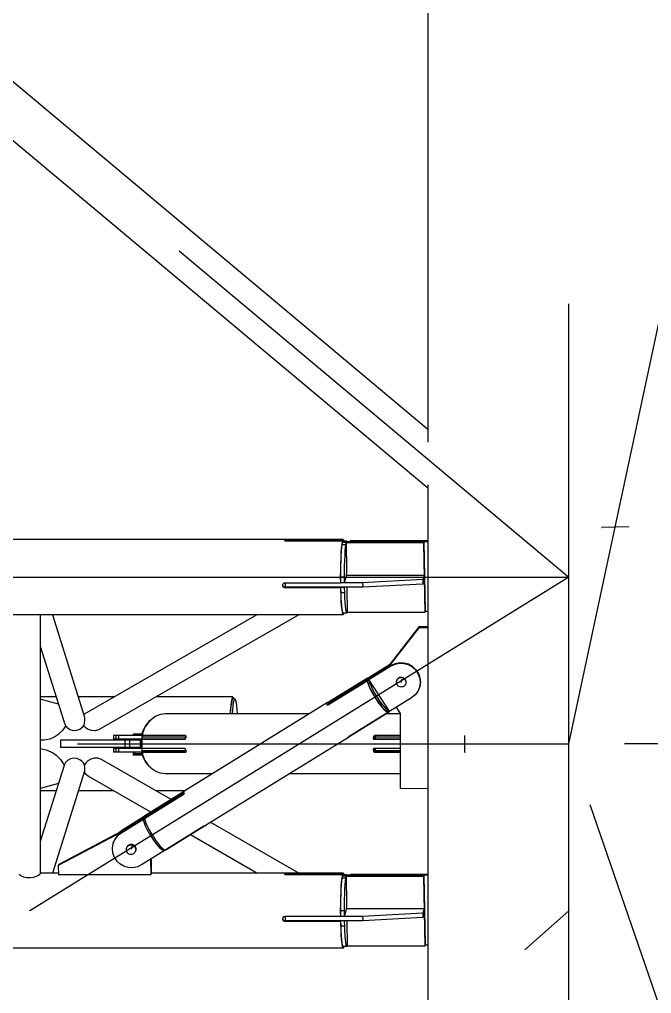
# Model space of a CAD drawing. Header units: millimetres. Extents: x 150209.93 to 150215.05, y 136675.65 to 136679.93.
# Drawn here: x 150211.237 to 150211.3052, y 136676.1277 to 136676.2329 of the extents above; entities that cross this region are included whole.
import ezdxf

# ---------------------------------------------------------------- set-up
doc = ezdxf.new("R2010")
doc.units = ezdxf.units.MM
doc.header["$LTSCALE"] = 0.25
doc.linetypes.add('CENTER', pattern=[50.8, 31.75, -6.35, 6.35, -6.35])
doc.linetypes.add('XKITLINE00', pattern=[0])

# ---------------------------------------------------------------- blocks, each defined once
blk = doc.blocks.new('çatıı')
at = {"color": 8, "linetype": 'CENTER'}
for p, q in [((10096.38, 4170.27), (11840, 2710.27)), ((11840, 2357.78), (11840, 3985.69)), ((11840, 2620.27), (12015, 3440.27)), ((11872.2, 2737.32), (11857.68, 2737.04)), ((10454.1, 2710.27), (11840, 2710.27)), ((11840, 2710.27), (11549.01, 2530.27)), ((11749.47, 2653.65), (11749.98, 2655.21)), ((11609.44, 2624.77), (11609.44, 2615.77)), ((11783.84, 2615.77), (11783.84, 2624.77)), ((11574.81, 2620.27), (11840, 2620.27)), ((12015, 2114.92), (11840, 2620.27)), ((12370, 2620.27), (11840, 2620.27)), ((11604.22, 2565.05), (11603.71, 2563.49)), ((11068.22, 1845.44), (11840, 2530.27))]:
    blk.add_line(p, q, dxfattribs=at)
at = {"color": 8, "linetype": 'XKITLINE00'}
for p, q in [((11763.8, 3985.69), (11763.8, 2783.12)), ((11763.8, 2789.97), (10987.16, 3440.27)), ((11763.8, 2758.19), (10968.19, 3424.39)), ((11763.8, 2759.99), (11763.8, 2473.95)), ((11718.12, 2730.57), (10454.1, 2730.57)), ((11686.6, 2730.09), (11686.53, 2730)), ((11686.53, 2730), (11686.55, 2729.91)), ((11686.66, 2729.83), (11686.55, 2729.91)), ((11686.76, 2730.18), (11686.6, 2730.09)), ((11686.85, 2729.76), (11686.66, 2729.83)), ((11686.99, 2730.25), (11686.76, 2730.18)), ((11687.12, 2729.7), (11686.85, 2729.76)), ((11687.28, 2730.28), (11687.07, 2730.27)), ((11687.43, 2729.67), (11687.12, 2729.7)), ((11687.62, 2730.29), (11687.28, 2730.28)), ((11687.78, 2729.65), (11687.43, 2729.67)), ((11687.97, 2730.3), (11687.62, 2730.29)), ((11687.62, 2730.29), (11687.63, 2729.66)), ((11717.7, 2729.65), (11687.78, 2729.65)), ((11717.89, 2730.3), (11687.97, 2730.3)), ((11687.97, 2730.3), (11687.98, 2729.65)), ((11717.38, 2727.86), (11717.17, 2725.83)), ((11717.51, 2727.75), (11717.31, 2726.18)), ((11717.61, 2729.35), (11717.38, 2727.86)), ((11717.72, 2728.87), (11717.51, 2727.75)), ((11719.5, 2727.75), (11717.51, 2727.75)), ((11717.7, 2729.65), (11717.61, 2729.35)), ((11717.7, 2729.65), (11717.71, 2728.83)), ((11761.78, 2729.37), (11717.7, 2729.37)), ((11719.71, 2728.87), (11717.72, 2728.87)), ((11718.12, 2730.57), (11717.89, 2730.3)), ((11717.89, 2730.3), (11717.9, 2729.43)), ((11718.13, 2729.67), (11717.9, 2729.43)), ((11717.9, 2729.43), (11717.9, 2729.37)), ((11719.89, 2729.43), (11717.9, 2729.43)), ((11718.12, 2730.57), (11718.38, 2730.27)), ((11720.13, 2729.67), (11718.13, 2729.67)), ((11718.38, 2730.27), (11718.55, 2729.67)), ((11719.5, 2727.75), (11719.3, 2726.18)), ((11719.71, 2728.87), (11719.5, 2727.75)), ((11719.71, 2728.87), (11719.97, 2713.65)), ((11761.6, 2728.81), (11719.71, 2728.81)), ((11720.13, 2729.67), (11719.89, 2729.43)), ((11719.89, 2729.43), (11719.89, 2729.37)), ((11720.13, 2729.67), (11720.37, 2729.38)), ((11722.03, 2729.81), (11721.89, 2729.37)), ((11763.8, 2729.37), (11721.89, 2729.37)), ((11763.8, 2729.81), (11722.03, 2729.81)), ((11761.78, 2729.37), (11761.6, 2728.81)), ((11761.6, 2728.81), (11762.23, 2691.18)), ((11761.78, 2729.37), (11762.41, 2691.74)), ((11716.98, 2723.32), (11716.83, 2720.42)), ((11717.17, 2725.83), (11716.98, 2723.32)), ((11717.13, 2724.21), (11716.98, 2721.88)), ((11717.31, 2726.18), (11717.13, 2724.21)), ((11719.13, 2724.21), (11718.98, 2721.88)), ((11719.3, 2726.18), (11719.13, 2724.21)), ((11716.72, 2717.22), (11716.66, 2713.8)), ((11716.83, 2720.42), (11716.72, 2717.22)), ((11716.86, 2719.25), (11716.77, 2716.39)), ((11716.98, 2721.88), (11716.86, 2719.25)), ((11718.86, 2719.25), (11718.77, 2716.39)), ((11718.98, 2721.88), (11718.86, 2719.25)), ((11716.66, 2713.8), (11716.63, 2710.27)), ((11716.72, 2713.37), (11716.7, 2710.28)), ((11716.77, 2716.39), (11716.72, 2713.37)), ((11718.71, 2713.37), (11718.7, 2710.28)), ((11718.77, 2716.39), (11718.71, 2713.37)), ((11719.97, 2713.65), (11719.83, 2710.66)), ((11685.79, 2706.69), (11685.58, 2706.42)), ((11685.86, 2706.75), (11685.79, 2706.69)), ((11686.06, 2706.91), (11685.86, 2706.75)), ((11686.39, 2707.04), (11686.06, 2706.91)), ((11686.74, 2707.09), (11686.39, 2707.04)), ((11716.66, 2707.09), (11686.74, 2707.09)), ((11686.81, 2707.09), (11686.84, 2704.76)), ((11716.63, 2710.27), (11716.66, 2707.09)), ((11716.72, 2707.29), (11716.66, 2707.09)), ((11716.72, 2707.2), (11716.69, 2707.2)), ((11716.7, 2710.28), (11716.72, 2707.19)), ((11718.7, 2710.28), (11716.7, 2710.28)), ((11718.71, 2707.19), (11716.72, 2707.19)), ((11718.7, 2710.28), (11718.71, 2707.19)), ((11719.83, 2710.66), (11718.71, 2707.19)), ((11728.69, 2707.2), (11718.72, 2707.2)), ((11761.9, 2711.22), (11719.86, 2711.22)), ((11761.18, 2708.99), (11728.69, 2707.2)), ((11728.69, 2707.2), (11728.73, 2704.76)), ((11761.9, 2711.22), (11761.18, 2708.99)), ((11761.18, 2708.99), (11761.22, 2706.55)), ((11761.94, 2708.78), (11761.22, 2706.55)), ((11761.9, 2711.22), (11761.94, 2708.78)), ((11685.45, 2706.11), (11685.41, 2705.77)), ((11685.41, 2705.77), (11685.46, 2705.43)), ((11685.58, 2706.42), (11685.45, 2706.11)), ((11685.46, 2705.43), (11685.6, 2705.12)), ((11685.53, 2706.29), (11685.5, 2706.03)), ((11685.5, 2706.03), (11685.55, 2705.7)), ((11685.55, 2705.7), (11685.69, 2705.38)), ((11685.6, 2705.12), (11685.82, 2704.85)), ((11685.69, 2705.38), (11685.91, 2705.11)), ((11686.11, 2704.64), (11685.82, 2704.85)), ((11686.19, 2704.9), (11685.91, 2705.11)), ((11686.43, 2704.51), (11686.11, 2704.64)), ((11686.52, 2704.77), (11686.19, 2704.9)), ((11686.52, 2704.77), (11686.43, 2704.51)), ((11686.78, 2704.47), (11686.43, 2704.51)), ((11686.87, 2704.73), (11686.52, 2704.77)), ((11686.87, 2704.73), (11686.78, 2704.47)), ((11716.7, 2704.47), (11686.78, 2704.47)), ((11718.75, 2704.76), (11686.84, 2704.76)), ((11716.76, 2704.73), (11686.87, 2704.73)), ((11688.2, 2704.76), (11688.2, 2704.73)), ((11716.76, 2704.65), (11716.7, 2704.47)), ((11716.7, 2704.47), (11716.72, 2703.33)), ((11716.72, 2703.33), (11716.83, 2700.12)), ((11716.76, 2704.76), (11716.76, 2704.75)), ((11718.75, 2704.75), (11716.76, 2704.75)), ((11716.76, 2704.75), (11716.84, 2701.85)), ((11718.84, 2701.85), (11716.84, 2701.85)), ((11716.84, 2701.85), (11716.96, 2699.17)), ((11718.76, 2704.76), (11718.75, 2704.75)), ((11718.75, 2704.75), (11718.84, 2701.85)), ((11728.73, 2704.76), (11718.76, 2704.76)), ((11718.84, 2701.85), (11718.95, 2699.17)), ((11720.12, 2704.76), (11720.35, 2691.12)), ((11761.22, 2706.55), (11728.73, 2704.76)), ((11716.83, 2700.12), (11716.98, 2697.23)), ((11716.96, 2699.17), (11717.1, 2696.78)), ((11716.98, 2697.23), (11717.17, 2694.72)), ((11717.1, 2696.78), (11717.27, 2694.73)), ((11718.95, 2699.17), (11719.1, 2696.78)), ((11719.1, 2696.78), (11719.27, 2694.73)), ((11717.17, 2694.72), (11717.38, 2692.69)), ((11717.27, 2694.73), (11717.47, 2693.07)), ((11717.38, 2692.69), (11717.61, 2691.2)), ((11717.47, 2693.07), (11717.68, 2691.86)), ((11717.61, 2691.2), (11717.87, 2690.28)), ((11717.68, 2691.86), (11717.9, 2691.12)), ((11717.9, 2691.12), (11718.12, 2690.88)), ((11719.27, 2694.73), (11719.46, 2693.07)), ((11719.46, 2693.07), (11719.67, 2691.86)), ((11719.67, 2691.86), (11719.89, 2691.12)), ((11719.89, 2691.12), (11720.12, 2690.88)), ((11720.35, 2691.12), (11720.12, 2690.88)), ((11762.23, 2691.18), (11720.34, 2691.18)), ((11762.41, 2691.74), (11762.23, 2691.18)), ((11763.8, 2691.74), (11762.41, 2691.74)), ((11547.38, 2689.97), (11305.98, 2689.97)), ((11544.35, 2689.9), (11544.05, 2689.97)), ((11544.48, 2689.91), (11544.35, 2689.9)), ((11545.77, 2689.95), (11544.48, 2689.91)), ((11544.75, 2689.92), (11544.52, 2689.97)), ((11547.38, 2689.98), (11545.77, 2689.95)), ((11549.15, 2689.98), (11547.38, 2689.98)), ((11550.91, 2689.96), (11549.15, 2689.98)), ((11718.12, 2689.97), (11549.15, 2689.97)), ((11552.47, 2689.93), (11550.91, 2689.96)), ((11553.12, 2689.9), (11552.47, 2689.93)), ((11553.07, 2689.97), (11552.71, 2689.92)), ((11553.58, 2689.97), (11553.12, 2689.9)), ((11554.71, 2689.97), (11554.71, 2550.23)), ((11561.3, 2689.97), (11578.6, 2634.65)), ((11671.56, 2689.97), (11578.71, 2636.52)), ((11694.16, 2689.97), (11587.8, 2628.74)), ((11717.87, 2690.28), (11718.12, 2689.97)), ((11720.12, 2690.88), (11718.12, 2690.88)), ((11718.36, 2690.25), (11718.12, 2689.97)), ((11718.35, 2690.88), (11718.36, 2690.25)), ((11759.15, 2683.57), (11741.78, 2661.14)), ((11758.93, 2682.9), (11742.35, 2661.49)), ((11759.15, 2683.57), (11758.93, 2682.9)), ((11763.8, 2682.82), (11758.93, 2682.9)), ((11763.8, 2683.49), (11759.15, 2683.57)), ((11554.71, 2673.06), (11567.53, 2632.06)), ((11743.98, 2662.5), (11710.27, 2641.65)), ((11743.87, 2662.16), (11731.07, 2654.25)), ((11743.23, 2663.01), (11731.58, 2655.81)), ((11742.83, 2662.5), (11732.29, 2655.98)), ((11746.09, 2663.19), (11743.87, 2662.16)), ((11743.98, 2662.5), (11743.87, 2662.16)), ((11746.2, 2663.53), (11743.98, 2662.5)), ((11748.51, 2663.67), (11746.09, 2663.19)), ((11746.2, 2663.53), (11746.09, 2663.19)), ((11748.62, 2664), (11746.2, 2663.53)), ((11750.99, 2663.56), (11748.51, 2663.67)), ((11751.1, 2663.89), (11748.62, 2664)), ((11753.38, 2662.87), (11750.99, 2663.56)), ((11753.49, 2663.21), (11751.1, 2663.89)), ((11755.54, 2661.65), (11753.38, 2662.87)), ((11755.65, 2661.99), (11753.49, 2663.21)), ((11757.34, 2659.97), (11755.54, 2661.65)), ((11757.45, 2660.3), (11755.65, 2661.99)), ((11757.34, 2659.97), (11758.69, 2657.92)), ((11757.45, 2660.3), (11758.8, 2658.25)), ((11730.95, 2654.97), (11710.04, 2642.03)), ((11731.08, 2654.2), (11710.17, 2641.27)), ((11731.12, 2654.41), (11710.21, 2641.47)), ((11731.23, 2655.81), (11710.32, 2642.88)), ((11730.98, 2655.56), (11730.95, 2654.97)), ((11730.95, 2654.97), (11731.2, 2654.59)), ((11731.23, 2655.81), (11730.98, 2655.56)), ((11731.12, 2654.41), (11731.07, 2654.25)), ((11731.07, 2654.25), (11731.29, 2653.92)), ((11731.08, 2654.2), (11731.22, 2653.61)), ((11731.08, 2654.2), (11731.27, 2653.91)), ((11731.98, 2655.5), (11731.15, 2654.99)), ((11731.19, 2655.23), (11731.15, 2654.99)), ((11731.98, 2655.19), (11731.15, 2654.67)), ((11731.15, 2654.99), (11731.15, 2654.67)), ((11731.15, 2654.67), (11731.2, 2654.59)), ((11731.29, 2655.41), (11731.19, 2655.23)), ((11731.23, 2655.81), (11731.42, 2655.51)), ((11732.11, 2654.43), (11731.27, 2653.91)), ((11732.12, 2655.93), (11731.29, 2655.41)), ((11731.42, 2655.51), (11731.29, 2655.41)), ((11731.58, 2655.78), (11731.34, 2655.64)), ((11731.53, 2655.65), (11731.39, 2655.56)), ((11732.26, 2656.03), (11731.42, 2655.51)), ((11731.58, 2655.81), (11731.53, 2655.65)), ((11732.03, 2655.75), (11731.98, 2655.5)), ((11731.98, 2655.5), (11731.98, 2655.19)), ((11731.98, 2655.19), (11732.03, 2655.11)), ((11732.12, 2655.93), (11732.03, 2655.75)), ((11732.11, 2654.43), (11742.88, 2638.04)), ((11732.11, 2654.43), (11732.52, 2653.1)), ((11732.26, 2656.03), (11732.12, 2655.93)), ((11732.26, 2656.03), (11732.63, 2655.48)), ((11747.02, 2654.51), (11746.87, 2654.04)), ((11747.27, 2654.95), (11747.02, 2654.51)), ((11747.08, 2654.69), (11747.02, 2654.51)), ((11747.33, 2655.12), (11747.08, 2654.69)), ((11747.6, 2655.32), (11747.27, 2654.95)), ((11747.66, 2655.5), (11747.33, 2655.12)), ((11747.99, 2655.62), (11747.6, 2655.32)), ((11748.05, 2655.8), (11747.66, 2655.5)), ((11748.45, 2655.85), (11747.99, 2655.62)), ((11748.05, 2655.8), (11747.99, 2655.62)), ((11748.5, 2656.02), (11748.05, 2655.8)), ((11748.93, 2655.98), (11748.45, 2655.85)), ((11748.99, 2656.15), (11748.5, 2656.02)), ((11749.44, 2656.01), (11748.93, 2655.98)), ((11749.5, 2656.19), (11748.99, 2656.15)), ((11749.95, 2655.95), (11749.44, 2656.01)), ((11750, 2656.12), (11749.5, 2656.19)), ((11750.43, 2655.79), (11749.95, 2655.95)), ((11750.49, 2655.97), (11750, 2656.12)), ((11750.88, 2655.54), (11750.43, 2655.79)), ((11750.93, 2655.72), (11750.49, 2655.97)), ((11751.26, 2655.21), (11750.88, 2655.54)), ((11751.32, 2655.39), (11750.93, 2655.72)), ((11751.26, 2655.21), (11751.58, 2654.82)), ((11751.32, 2655.39), (11751.64, 2655)), ((11751.64, 2655), (11751.58, 2654.82)), ((11751.58, 2654.82), (11751.82, 2654.38)), ((11751.64, 2655), (11751.87, 2654.55)), ((11751.82, 2654.38), (11751.96, 2653.9)), ((11751.87, 2654.55), (11752.01, 2654.07)), ((11758.69, 2657.92), (11759.5, 2655.62)), ((11758.8, 2658.25), (11759.61, 2655.95)), ((11759.5, 2655.62), (11759.73, 2653.2)), ((11759.61, 2655.95), (11759.84, 2653.54)), ((11731.22, 2653.61), (11731.77, 2652.07)), ((11731.27, 2653.91), (11731.68, 2652.59)), ((11732.52, 2653.1), (11731.68, 2652.59)), ((11731.68, 2652.59), (11732.35, 2650.96)), ((11731.77, 2652.07), (11732.59, 2650.25)), ((11732.35, 2650.96), (11733.25, 2649.12)), ((11732.52, 2653.1), (11733.19, 2651.48)), ((11732.59, 2650.25), (11733.62, 2648.25)), ((11733.19, 2651.48), (11734.08, 2649.64)), ((11733.25, 2649.12), (11734.32, 2647.15)), ((11734.08, 2649.64), (11735.16, 2647.67)), ((11746.87, 2654.04), (11746.81, 2653.55)), ((11746.81, 2653.55), (11746.86, 2653.05)), ((11746.86, 2653.05), (11747, 2652.58)), ((11747, 2652.58), (11747.23, 2652.13)), ((11747.23, 2652.13), (11747.55, 2651.74)), ((11747.94, 2651.41), (11747.55, 2651.74)), ((11748.38, 2651.16), (11747.94, 2651.41)), ((11748.87, 2651.01), (11748.38, 2651.16)), ((11749.37, 2650.94), (11748.87, 2651.01)), ((11749.88, 2650.98), (11749.37, 2650.94)), ((11750.37, 2651.11), (11749.88, 2650.98)), ((11750.82, 2651.33), (11750.37, 2651.11)), ((11751.22, 2651.63), (11750.82, 2651.33)), ((11751.54, 2652.01), (11751.22, 2651.63)), ((11751.79, 2652.44), (11751.54, 2652.01)), ((11751.94, 2652.91), (11751.79, 2652.44)), ((11752, 2653.4), (11751.94, 2652.91)), ((11751.96, 2653.9), (11752, 2653.4)), ((11752.06, 2653.58), (11752, 2653.09)), ((11752.01, 2654.07), (11752.06, 2653.58)), ((11759.37, 2650.82), (11758.42, 2648.59)), ((11759.73, 2653.2), (11759.37, 2650.82)), ((11759.48, 2651.15), (11759.37, 2650.82)), ((11759.84, 2653.54), (11759.48, 2651.15)), ((11563.27, 2645.67), (11554.71, 2645.67)), ((11564.49, 2641.78), (11554.71, 2644.33)), ((11594.6, 2645.67), (11575.16, 2645.67)), ((11658.58, 2645.67), (11617.17, 2645.67)), ((11658, 2644.43), (11657.73, 2642.91)), ((11658.08, 2643.69), (11657.84, 2642.47)), ((11658.29, 2645.36), (11658, 2644.43)), ((11658.33, 2644.43), (11658.08, 2643.69)), ((11658.58, 2645.67), (11658.29, 2645.36)), ((11658.58, 2644.67), (11658.33, 2644.43)), ((11658.58, 2645.67), (11658.88, 2645.36)), ((11659.58, 2644.67), (11658.58, 2644.67)), ((11659.07, 2643.69), (11658.83, 2642.47)), ((11658.88, 2645.36), (11659.09, 2644.67)), ((11659.32, 2644.43), (11659.07, 2643.69)), ((11659.58, 2644.67), (11659.32, 2644.43)), ((11659.84, 2644.43), (11659.58, 2644.67)), ((11659.84, 2644.43), (11660.09, 2643.69)), ((11660.09, 2643.69), (11660.33, 2642.47)), ((11733.62, 2648.25), (11734.82, 2646.15)), ((11734.32, 2647.15), (11735.52, 2645.15)), ((11734.82, 2646.15), (11736.13, 2644.08)), ((11735.16, 2647.67), (11736.36, 2645.67)), ((11735.52, 2645.15), (11736.79, 2643.22)), ((11736.13, 2644.08), (11737.47, 2642.13)), ((11736.36, 2645.67), (11737.63, 2643.73)), ((11737.63, 2643.73), (11738.91, 2641.96)), ((11755.06, 2645.14), (11742.26, 2637.23)), ((11756.96, 2646.66), (11755.06, 2645.14)), ((11758.42, 2648.59), (11756.96, 2646.66)), ((11709.74, 2642.54), (11632.7, 2594.89)), ((11657.4, 2638.71), (11657.24, 2636.42)), ((11657.48, 2640.82), (11657.26, 2638.24)), ((11657.61, 2640.8), (11657.4, 2638.71)), ((11657.73, 2642.91), (11657.48, 2640.82)), ((11657.84, 2642.47), (11657.61, 2640.8)), ((11658.4, 2638.71), (11658.23, 2636.42)), ((11658.61, 2640.8), (11658.4, 2638.71)), ((11658.83, 2642.47), (11658.61, 2640.8)), ((11660.33, 2642.47), (11660.55, 2640.8)), ((11660.55, 2640.8), (11660.76, 2638.71)), ((11660.76, 2638.71), (11660.93, 2636.42)), ((11709.37, 2641.42), (11709.36, 2641.26)), ((11709.36, 2641.26), (11709.43, 2641.15)), ((11709.38, 2641.46), (11709.37, 2641.42)), ((11709.46, 2641.56), (11709.38, 2641.46)), ((11709.56, 2641.09), (11709.43, 2641.15)), ((11709.62, 2641.72), (11709.46, 2641.56)), ((11709.74, 2641.09), (11709.56, 2641.09)), ((11709.82, 2641.88), (11709.62, 2641.72)), ((11709.74, 2641.15), (11709.7, 2641.11)), ((11709.79, 2642.57), (11709.74, 2642.54)), ((11709.9, 2641.31), (11709.74, 2641.15)), ((11709.95, 2641.15), (11709.74, 2641.09)), ((11709.92, 2642.64), (11709.79, 2642.57)), ((11710.04, 2642.03), (11709.82, 2641.88)), ((11709.82, 2641.88), (11710.09, 2641.47)), ((11710.09, 2641.47), (11709.9, 2641.31)), ((11710.11, 2642.75), (11709.92, 2642.64)), ((11710.17, 2641.27), (11709.95, 2641.15)), ((11710.04, 2642.03), (11710.29, 2641.66)), ((11710.25, 2641.57), (11710.09, 2641.47)), ((11710.32, 2642.88), (11710.11, 2642.75)), ((11710.27, 2641.65), (11710.21, 2641.47)), ((11710.21, 2641.47), (11710.27, 2641.32)), ((11736.79, 2643.22), (11738.07, 2641.45)), ((11737.47, 2642.13), (11738.79, 2640.4)), ((11738.07, 2641.45), (11739.29, 2639.92)), ((11738.79, 2640.4), (11740.01, 2638.97)), ((11738.91, 2641.96), (11740.13, 2640.44)), ((11739.29, 2639.92), (11740.4, 2638.73)), ((11741.08, 2637.92), (11740.01, 2638.97)), ((11740.13, 2640.44), (11741.23, 2639.24)), ((11741.33, 2637.91), (11740.4, 2638.73)), ((11742.17, 2638.43), (11741.23, 2639.24)), ((11742.17, 2638.43), (11741.33, 2637.91)), ((11742.88, 2638.04), (11742.17, 2638.43)), ((11746.76, 2640.01), (11748.95, 2636.67)), ((11578.71, 2636.52), (11578.2, 2635.93)), ((11578.6, 2634.65), (11578.61, 2633.61)), ((11578.61, 2633.61), (11578.64, 2633.01)), ((11614.83, 2633.7), (11612.84, 2631.69)), ((11614.33, 2633.2), (11613.26, 2632.33)), ((11617.1, 2635.2), (11614.83, 2633.7)), ((11619.56, 2636.11), (11617.1, 2635.2)), ((11622.12, 2636.42), (11619.56, 2636.11)), ((11699.85, 2636.42), (11622.12, 2636.42)), ((11657.26, 2638.24), (11657.14, 2636.42)), ((11742.24, 2637.23), (11721.33, 2624.3)), ((11742.62, 2637.22), (11721.71, 2624.29)), ((11741.94, 2637.31), (11741.08, 2637.92)), ((11742.05, 2637.52), (11741.33, 2637.91)), ((11748.95, 2636.42), (11741.33, 2636.42)), ((11742.24, 2637.23), (11741.94, 2637.31)), ((11742.88, 2638.04), (11742.05, 2637.52)), ((11742.05, 2637.52), (11742.24, 2637.23)), ((11742.06, 2637.53), (11742.26, 2637.23)), ((11742.21, 2637.32), (11742.19, 2637.31)), ((11742.51, 2637.38), (11742.62, 2637.22)), ((11742.87, 2637.47), (11742.62, 2637.22)), ((11742.88, 2637.61), (11742.87, 2637.47)), ((11748.95, 2636.67), (11748.95, 2596.26)), ((11568.18, 2629.6), (11566.72, 2627.45)), ((11567.53, 2632.06), (11568.05, 2630.65)), ((11568.05, 2630.65), (11568.23, 2630.16)), ((11568.19, 2629.64), (11568.18, 2629.6)), ((11568.36, 2629.96), (11568.19, 2629.64)), ((11568.23, 2630.16), (11568.42, 2629.88)), ((11568.42, 2629.88), (11568.62, 2629.64)), ((11568.62, 2629.64), (11569.35, 2628.76)), ((11570.82, 2627.84), (11569.35, 2628.76)), ((11575.98, 2628.11), (11574.31, 2627.49)), ((11577.38, 2629.19), (11575.98, 2628.11)), ((11577.69, 2629.64), (11577.38, 2629.19)), ((11578.1, 2630.19), (11577.69, 2629.64)), ((11578.3, 2630.87), (11578.1, 2630.19)), ((11578.13, 2630.29), (11578.67, 2629.64)), ((11578.38, 2631.57), (11578.3, 2630.87)), ((11578.64, 2633.01), (11578.38, 2631.57)), ((11578.67, 2629.64), (11578.99, 2629.21)), ((11580.51, 2628.13), (11578.99, 2629.21)), ((11582.33, 2627.5), (11580.51, 2628.13)), ((11587.8, 2628.74), (11586.17, 2627.82)), ((11587.84, 2628.79), (11587.8, 2628.74)), ((11611.2, 2629.25), (11609.99, 2626.46)), ((11611.51, 2630.19), (11610.13, 2627.67)), ((11612.84, 2631.69), (11611.2, 2629.25)), ((11613.26, 2632.33), (11611.51, 2630.19)), ((11559.76, 2622.91), (11556.81, 2622.31)), ((11562.45, 2624.01), (11559.76, 2622.91)), ((11564.73, 2625.57), (11562.45, 2624.01)), ((11564.95, 2625.81), (11564.73, 2625.57)), ((11566.72, 2627.45), (11564.95, 2625.81)), ((11572.53, 2627.4), (11570.82, 2627.84)), ((11574.31, 2627.49), (11572.53, 2627.4)), ((11584.28, 2627.4), (11582.33, 2627.5)), ((11586.17, 2627.82), (11584.28, 2627.4)), ((11594.14, 2624.77), (11594.14, 2622.77)), ((11633.1, 2624.77), (11594.14, 2624.77)), ((11632.72, 2622.77), (11594.14, 2622.77)), ((11595.5, 2624.77), (11595.5, 2622.77)), ((11596.99, 2624.77), (11596.99, 2622.77)), ((11609.4, 2625.57), (11604.84, 2625.57)), ((11604.84, 2625.57), (11604.84, 2624.77)), ((11605.49, 2622.77), (11605.49, 2622.27)), ((11605.7, 2625.57), (11605.7, 2624.77)), ((11608.76, 2622.67), (11608.64, 2621.48)), ((11609.18, 2622.67), (11608.76, 2622.67)), ((11609.18, 2622.67), (11608.99, 2620.27)), ((11610.13, 2627.67), (11609.17, 2624.87)), ((11609.6, 2624.87), (11609.17, 2624.87)), ((11632.46, 2622.67), (11609.18, 2622.67)), ((11609.99, 2626.46), (11609.6, 2624.87)), ((11632.88, 2624.87), (11609.6, 2624.87)), ((11609.68, 2624.77), (11609.68, 2623.97)), ((11610.06, 2624.77), (11609.68, 2623.97)), ((11632.96, 2623.97), (11609.68, 2623.97)), ((11610.52, 2627.67), (11610.13, 2627.67)), ((11612.11, 2624.87), (11612.11, 2624.77)), ((11613.38, 2622.77), (11613.38, 2622.67)), ((11614.04, 2624.87), (11614.04, 2624.77)), ((11632.64, 2622.72), (11632.46, 2622.67)), ((11632.82, 2622.85), (11632.64, 2622.72)), ((11632.97, 2623.05), (11632.82, 2622.85)), ((11633.05, 2624.83), (11632.88, 2624.87)), ((11633.24, 2624.57), (11632.96, 2623.97)), ((11632.96, 2623.97), (11632.96, 2623.03)), ((11633.09, 2623.32), (11632.97, 2623.05)), ((11633.18, 2624.7), (11633.05, 2624.83)), ((11633.12, 2623.43), (11633.09, 2623.32)), ((11633.2, 2623.62), (11633.12, 2623.43)), ((11633.18, 2624.7), (11633.27, 2624.5)), ((11633.28, 2623.93), (11633.2, 2623.62)), ((11633.27, 2624.5), (11633.3, 2624.23)), ((11633.3, 2624.23), (11633.28, 2623.93)), ((11720.98, 2623.81), (11643.94, 2576.16)), ((11720.85, 2623.92), (11720.81, 2623.84)), ((11720.81, 2623.84), (11720.84, 2623.8)), ((11720.95, 2623.8), (11720.84, 2623.8)), ((11720.96, 2624.03), (11720.85, 2623.92)), ((11720.98, 2623.81), (11720.95, 2623.8)), ((11721.12, 2624.16), (11720.96, 2624.03)), ((11721.09, 2623.89), (11720.98, 2623.81)), ((11721.27, 2624.01), (11721.09, 2623.89)), ((11721.33, 2624.3), (11721.12, 2624.16)), ((11721.48, 2624.15), (11721.27, 2624.01)), ((11721.37, 2624.32), (11721.48, 2624.15)), ((11721.71, 2624.29), (11721.48, 2624.15)), ((11721.6, 2624.46), (11721.71, 2624.29)), ((11734.4, 2623.62), (11734.39, 2623.43)), ((11734.39, 2623.43), (11734.4, 2623.32)), ((11734.48, 2623.93), (11734.4, 2623.62)), ((11734.4, 2623.32), (11734.48, 2623.05)), ((11734.61, 2624.23), (11734.48, 2623.93)), ((11734.48, 2623.05), (11734.6, 2622.85)), ((11734.75, 2622.72), (11734.6, 2622.85)), ((11734.77, 2624.5), (11734.61, 2624.23)), ((11735.44, 2622.72), (11734.75, 2622.72)), ((11734.93, 2622.67), (11734.75, 2622.72)), ((11734.96, 2624.7), (11734.77, 2624.5)), ((11748.95, 2622.67), (11734.93, 2622.67)), ((11735.16, 2624.83), (11734.96, 2624.7)), ((11735.11, 2623.62), (11735.09, 2623.32)), ((11735.09, 2623.32), (11735.1, 2623.26)), ((11735.1, 2623.26), (11735.16, 2623.05)), ((11735.19, 2623.93), (11735.11, 2623.62)), ((11735.35, 2624.87), (11735.16, 2624.83)), ((11735.87, 2624.83), (11735.16, 2624.83)), ((11735.16, 2623.05), (11735.28, 2622.85)), ((11735.32, 2624.23), (11735.19, 2623.93)), ((11735.44, 2622.72), (11735.28, 2622.85)), ((11735.48, 2624.5), (11735.32, 2624.23)), ((11748.95, 2624.87), (11735.35, 2624.87)), ((11735.8, 2624.77), (11735.43, 2623.97)), ((11748.95, 2623.97), (11735.43, 2623.97)), ((11735.43, 2623.97), (11735.43, 2622.77)), ((11748.95, 2622.77), (11735.43, 2622.77)), ((11735.61, 2622.67), (11735.44, 2622.72)), ((11735.67, 2624.7), (11735.48, 2624.5)), ((11735.87, 2624.83), (11735.67, 2624.7)), ((11748.95, 2624.77), (11735.8, 2624.77)), ((11736.06, 2624.87), (11735.87, 2624.83)), ((11556.81, 2622.31), (11554.71, 2622.27)), ((11555.6, 2617.49), (11554.71, 2617.55)), ((11558.64, 2616.75), (11555.6, 2617.49)), ((11565.62, 2622.27), (11565.62, 2618.27)), ((11605.63, 2622.27), (11565.62, 2622.27)), ((11608.72, 2618.27), (11565.62, 2618.27)), ((11594.14, 2617.77), (11594.14, 2615.77)), ((11632.72, 2617.77), (11594.14, 2617.77)), ((11595.5, 2617.77), (11595.5, 2615.77)), ((11596.99, 2617.77), (11596.99, 2615.77)), ((11600.3, 2622.27), (11600.3, 2618.27)), ((11602.84, 2622.27), (11602.84, 2618.27)), ((11605.49, 2618.27), (11605.49, 2617.77)), ((11608.72, 2622.27), (11605.63, 2622.27)), ((11608.64, 2621.48), (11608.61, 2620.27)), ((11608.61, 2620.27), (11608.64, 2619.07)), ((11609.09, 2621.48), (11608.64, 2621.48)), ((11609.09, 2619.07), (11608.64, 2619.07)), ((11608.64, 2619.07), (11608.76, 2617.87)), ((11609.18, 2617.87), (11608.76, 2617.87)), ((11608.99, 2620.27), (11609.18, 2617.87)), ((11632.46, 2617.87), (11609.18, 2617.87)), ((11613.38, 2617.87), (11613.38, 2617.77)), ((11632.64, 2617.83), (11632.46, 2617.87)), ((11632.82, 2617.7), (11632.64, 2617.83)), ((11632.82, 2617.7), (11632.97, 2617.5)), ((11632.96, 2617.51), (11632.96, 2616.58)), ((11632.97, 2617.5), (11633.09, 2617.23)), ((11734.48, 2617.5), (11734.4, 2617.23)), ((11734.6, 2617.7), (11734.48, 2617.5)), ((11734.75, 2617.83), (11734.6, 2617.7)), ((11734.93, 2617.87), (11734.75, 2617.83)), ((11735.44, 2617.83), (11734.75, 2617.83)), ((11748.95, 2617.87), (11734.93, 2617.87)), ((11735.16, 2617.5), (11735.1, 2617.29)), ((11735.28, 2617.7), (11735.16, 2617.5)), ((11735.44, 2617.83), (11735.28, 2617.7)), ((11748.95, 2617.77), (11735.43, 2617.77)), ((11735.43, 2617.77), (11735.43, 2616.58)), ((11735.61, 2617.87), (11735.44, 2617.83)), ((11561.35, 2615.51), (11558.64, 2616.75)), ((11563.29, 2614.07), (11561.35, 2615.51)), ((11563.63, 2613.85), (11563.29, 2614.07)), ((11565.61, 2611.91), (11563.63, 2613.85)), ((11570.94, 2612.23), (11569.41, 2611.4)), ((11572.67, 2612.57), (11570.94, 2612.23)), ((11574.45, 2612.38), (11572.67, 2612.57)), ((11576.08, 2611.67), (11574.45, 2612.38)), ((11583.85, 2612.54), (11581.94, 2612.06)), ((11585.83, 2612.49), (11583.85, 2612.54)), ((11587.69, 2611.91), (11585.83, 2612.49)), ((11595.5, 2615.77), (11594.14, 2615.77)), ((11610.06, 2615.77), (11595.5, 2615.77)), ((11604.84, 2615.77), (11604.84, 2614.97)), ((11609.4, 2614.97), (11604.84, 2614.97)), ((11604.84, 2614.97), (11604.84, 2614.17)), ((11609.4, 2614.97), (11604.84, 2614.97)), ((11609.68, 2614.17), (11604.84, 2614.17)), ((11605.7, 2615.77), (11605.7, 2614.97)), ((11605.7, 2614.97), (11605.7, 2614.17)), ((11609.6, 2615.67), (11609.17, 2615.67)), ((11609.17, 2615.67), (11610.13, 2612.88)), ((11632.88, 2615.67), (11609.6, 2615.67)), ((11609.6, 2615.67), (11609.99, 2614.09)), ((11632.96, 2616.58), (11609.68, 2616.58)), ((11609.68, 2616.58), (11609.68, 2615.77)), ((11609.68, 2616.58), (11610.06, 2615.77)), ((11609.99, 2614.09), (11611.2, 2611.3)), ((11633.1, 2615.77), (11610.06, 2615.77)), ((11610.52, 2612.88), (11610.13, 2612.88)), ((11610.13, 2612.88), (11611.51, 2610.36)), ((11612.11, 2615.77), (11612.11, 2615.67)), ((11614.04, 2615.77), (11614.04, 2615.67)), ((11633.05, 2615.72), (11632.88, 2615.67)), ((11632.96, 2616.58), (11633.24, 2615.98)), ((11633.18, 2615.85), (11633.05, 2615.72)), ((11633.09, 2617.23), (11633.12, 2617.12)), ((11633.12, 2617.12), (11633.2, 2616.93)), ((11633.27, 2616.05), (11633.18, 2615.85)), ((11633.2, 2616.93), (11633.28, 2616.62)), ((11633.3, 2616.32), (11633.27, 2616.05)), ((11633.28, 2616.62), (11633.3, 2616.32)), ((11734.4, 2617.23), (11734.39, 2617.12)), ((11734.39, 2617.12), (11734.4, 2616.93)), ((11734.4, 2616.93), (11734.48, 2616.62)), ((11734.48, 2616.62), (11734.61, 2616.32)), ((11734.61, 2616.32), (11734.77, 2616.05)), ((11734.77, 2616.05), (11734.96, 2615.85)), ((11735.16, 2615.72), (11734.96, 2615.85)), ((11735.1, 2617.29), (11735.09, 2617.23)), ((11735.09, 2617.23), (11735.11, 2616.93)), ((11735.11, 2616.93), (11735.19, 2616.62)), ((11735.87, 2615.72), (11735.16, 2615.72)), ((11735.35, 2615.67), (11735.16, 2615.72)), ((11735.19, 2616.62), (11735.32, 2616.32)), ((11735.32, 2616.32), (11735.48, 2616.05)), ((11748.95, 2615.67), (11735.35, 2615.67)), ((11748.95, 2616.58), (11735.43, 2616.58)), ((11735.43, 2616.58), (11735.8, 2615.77)), ((11735.48, 2616.05), (11735.67, 2615.85)), ((11735.87, 2615.72), (11735.67, 2615.85)), ((11748.95, 2615.77), (11735.8, 2615.77)), ((11736.06, 2615.67), (11735.87, 2615.72)), ((11567.55, 2608.64), (11554.71, 2567.57)), ((11565.61, 2611.91), (11566.62, 2610.28)), ((11566.62, 2610.28), (11567.05, 2609.75)), ((11567.05, 2609.75), (11567.56, 2608.67)), ((11567.63, 2608.82), (11567.55, 2608.64)), ((11568.24, 2610.16), (11567.63, 2608.82)), ((11568.36, 2610.28), (11568.24, 2610.16)), ((11569.41, 2611.4), (11568.36, 2610.28)), ((11577.42, 2610.53), (11576.08, 2611.67)), ((11577.42, 2610.53), (11577.57, 2610.28)), ((11577.57, 2610.28), (11578.35, 2609.1)), ((11578.35, 2609.1), (11578.38, 2608.96)), ((11578.38, 2608.96), (11578.39, 2608.9)), ((11578.39, 2608.9), (11578.64, 2607.11)), ((11579.01, 2609.78), (11578.42, 2608.67)), ((11578.62, 2606.87), (11578.54, 2605.6)), ((11578.64, 2607.11), (11578.62, 2606.87)), ((11579.53, 2610.28), (11579.01, 2609.78)), ((11580.28, 2611.1), (11579.53, 2610.28)), ((11581.94, 2612.06), (11580.28, 2611.1)), ((11625.28, 2590.27), (11587.69, 2611.91)), ((11611.2, 2611.3), (11612.84, 2608.85)), ((11611.51, 2610.36), (11613.26, 2608.22)), ((11612.84, 2608.85), (11614.83, 2606.85)), ((11614.33, 2607.35), (11613.26, 2608.22)), ((11617.1, 2605.35), (11614.83, 2606.85)), ((11578.54, 2605.6), (11561.32, 2550.57)), ((11578.35, 2605.02), (11579.16, 2603.86)), ((11579.66, 2603.52), (11579.16, 2603.86)), ((11580.5, 2602.95), (11579.66, 2603.52)), ((11614.31, 2583.49), (11580.5, 2602.95)), ((11619.56, 2604.44), (11617.1, 2605.35)), ((11622.12, 2604.12), (11619.56, 2604.44)), ((11647.63, 2604.12), (11622.12, 2604.12)), ((11748.95, 2604.12), (11689.15, 2604.12)), ((11563.31, 2598.51), (11554.71, 2596.27)), ((11564.49, 2598.85), (11563.31, 2598.51)), ((11563.25, 2594.87), (11554.71, 2594.87)), ((11594.53, 2594.87), (11575.18, 2594.87)), ((11631.93, 2593.18), (11598.22, 2572.33)), ((11631.7, 2593.57), (11610.79, 2580.63)), ((11631.83, 2592.8), (11610.92, 2579.87)), ((11631.87, 2593.01), (11610.96, 2580.07)), ((11631.97, 2594.41), (11611.06, 2581.48)), ((11632.68, 2594.87), (11617.29, 2594.87)), ((11631.92, 2593.69), (11631.7, 2593.57)), ((11631.7, 2593.57), (11631.97, 2593.15)), ((11632.04, 2592.96), (11631.83, 2592.8)), ((11631.93, 2593.18), (11631.87, 2593.01)), ((11631.87, 2593.01), (11631.92, 2592.87)), ((11632.11, 2593.77), (11631.92, 2593.69)), ((11631.92, 2593.69), (11632.19, 2593.28)), ((11631.93, 2593.18), (11632.06, 2592.98)), ((11631.97, 2593.15), (11631.95, 2593.14)), ((11632.2, 2594.55), (11631.97, 2594.41)), ((11632.19, 2593.28), (11631.97, 2593.15)), ((11632.23, 2593.14), (11632.04, 2592.96)), ((11632.27, 2593.81), (11632.11, 2593.77)), ((11632.37, 2593.35), (11632.19, 2593.28)), ((11632.41, 2594.69), (11632.2, 2594.55)), ((11632.36, 2593.34), (11632.23, 2593.14)), ((11632.34, 2593.8), (11632.27, 2593.81)), ((11632.37, 2593.79), (11632.34, 2593.8)), ((11632.43, 2593.52), (11632.36, 2593.34)), ((11632.37, 2593.79), (11632.44, 2593.68)), ((11632.6, 2594.81), (11632.41, 2594.69)), ((11632.44, 2593.68), (11632.43, 2593.52)), ((11632.7, 2594.89), (11632.6, 2594.81)), ((11763.8, 2596.02), (11748.95, 2596.26)), ((11610.8, 2581.09), (11598.62, 2573.56)), ((11610.83, 2580.56), (11610.14, 2580.14)), ((11610.28, 2580.56), (11610.19, 2580.38)), ((11610.8, 2580.88), (11610.28, 2580.56)), ((11610.42, 2580.66), (11610.28, 2580.56)), ((11610.8, 2580.9), (11610.42, 2580.66)), ((11610.81, 2581.23), (11610.79, 2580.63)), ((11610.79, 2580.63), (11611.03, 2580.26)), ((11611.06, 2581.48), (11610.81, 2581.23)), ((11610.91, 2579.92), (11598.11, 2572)), ((11610.24, 2580.48), (11598.51, 2573.22)), ((11610.19, 2580.38), (11610.14, 2580.14)), ((11610.14, 2580.14), (11610.15, 2579.82)), ((11610.98, 2580.34), (11610.15, 2579.82)), ((11610.15, 2579.82), (11610.2, 2579.74)), ((11611, 2579.51), (11610.27, 2579.06)), ((11610.27, 2579.06), (11610.68, 2577.74)), ((11611.44, 2578.2), (11610.68, 2577.74)), ((11610.68, 2577.74), (11611.35, 2576.11)), ((11610.96, 2580.07), (11610.91, 2579.92)), ((11610.91, 2579.92), (11610.93, 2579.88)), ((11610.92, 2579.87), (11611.05, 2579.28)), ((11610.96, 2580.07), (11611.01, 2579.93)), ((11610.98, 2580.34), (11611.03, 2580.26)), ((11611.05, 2579.28), (11611.61, 2577.74)), ((11611.35, 2576.11), (11612.25, 2574.27)), ((11611.61, 2577.74), (11612.43, 2575.92)), ((11612.43, 2575.92), (11613.46, 2573.92)), ((11642.98, 2575.83), (11622.07, 2562.9)), ((11643.36, 2575.82), (11622.45, 2562.89)), ((11643.21, 2575.97), (11642.98, 2575.83)), ((11643.44, 2576.08), (11643.21, 2575.97)), ((11643.26, 2575.99), (11643.36, 2575.82)), ((11643.58, 2575.95), (11643.36, 2575.82)), ((11643.65, 2576.16), (11643.44, 2576.08)), ((11643.48, 2576.1), (11643.58, 2575.95)), ((11643.76, 2576.06), (11643.58, 2575.95)), ((11643.81, 2576.21), (11643.65, 2576.16)), ((11643.89, 2576.13), (11643.76, 2576.06)), ((11643.92, 2576.22), (11643.81, 2576.21)), ((11643.94, 2576.16), (11643.89, 2576.13)), ((11643.92, 2576.22), (11643.95, 2576.18)), ((11643.95, 2576.18), (11643.94, 2576.16)), ((11694.25, 2550.57), (11646.77, 2577.91)), ((11598.85, 2572.79), (11564.42, 2554.58)), ((11599.07, 2573.45), (11564.64, 2555.25)), ((11596.21, 2570.48), (11594.75, 2568.55)), ((11596.32, 2570.81), (11594.86, 2568.88)), ((11598.11, 2572), (11596.21, 2570.48)), ((11596.32, 2570.81), (11596.21, 2570.48)), ((11598.22, 2572.33), (11596.32, 2570.81)), ((11598.62, 2573.56), (11597.37, 2572.55)), ((11598.22, 2572.33), (11598.11, 2572)), ((11598.51, 2573.22), (11598.27, 2573.03)), ((11598.62, 2573.56), (11598.51, 2573.22)), ((11599.07, 2573.45), (11598.85, 2572.79)), ((11599.12, 2572.89), (11598.85, 2572.79)), ((11601.24, 2574.3), (11599.07, 2573.45)), ((11601.24, 2574.3), (11601.2, 2574.18)), ((11601.45, 2574.33), (11601.24, 2574.3)), ((11612.25, 2574.27), (11613.32, 2572.3)), ((11613.32, 2572.3), (11614.52, 2570.3)), ((11613.46, 2573.92), (11614.66, 2571.82)), ((11614.52, 2570.3), (11615.79, 2568.37)), ((11614.66, 2571.82), (11615.96, 2569.75)), ((11671.49, 2550.57), (11635.78, 2571.13)), ((11593.81, 2566.33), (11593.44, 2563.94)), ((11594.75, 2568.55), (11593.81, 2566.33)), ((11593.92, 2566.66), (11593.81, 2566.33)), ((11594.86, 2568.88), (11593.92, 2566.66)), ((11601.57, 2564.96), (11601.32, 2564.53)), ((11601.78, 2564.98), (11601.45, 2564.6)), ((11601.84, 2565.16), (11601.51, 2564.78)), ((11601.84, 2565.16), (11601.51, 2564.78)), ((11601.9, 2565.33), (11601.57, 2564.96)), ((11602.18, 2565.28), (11601.78, 2564.98)), ((11602.24, 2565.46), (11601.84, 2565.16)), ((11602.24, 2565.46), (11601.84, 2565.16)), ((11602.29, 2565.64), (11601.9, 2565.33)), ((11602.63, 2565.5), (11602.18, 2565.28)), ((11602.24, 2565.46), (11602.18, 2565.28)), ((11602.69, 2565.68), (11602.24, 2565.46)), ((11602.69, 2565.68), (11602.24, 2565.46)), ((11602.29, 2565.64), (11602.24, 2565.46)), ((11602.75, 2565.86), (11602.29, 2565.64)), ((11603.12, 2565.63), (11602.63, 2565.5)), ((11603.18, 2565.81), (11602.69, 2565.68)), ((11603.18, 2565.81), (11602.69, 2565.68)), ((11603.23, 2565.99), (11602.75, 2565.86)), ((11603.62, 2565.67), (11603.12, 2565.63)), ((11603.68, 2565.85), (11603.18, 2565.81)), ((11603.68, 2565.85), (11603.18, 2565.81)), ((11603.74, 2566.02), (11603.23, 2565.99)), ((11604.13, 2565.6), (11603.62, 2565.67)), ((11604.19, 2565.78), (11603.68, 2565.85)), ((11604.19, 2565.78), (11603.68, 2565.85)), ((11604.25, 2565.96), (11603.74, 2566.02)), ((11604.61, 2565.45), (11604.13, 2565.6)), ((11604.67, 2565.62), (11604.19, 2565.78)), ((11604.67, 2565.62), (11604.19, 2565.78)), ((11604.73, 2565.8), (11604.25, 2565.96)), ((11605.06, 2565.2), (11604.61, 2565.45)), ((11605.12, 2565.38), (11604.67, 2565.62)), ((11605.12, 2565.38), (11604.67, 2565.62)), ((11605.18, 2565.55), (11604.73, 2565.8)), ((11605.45, 2564.87), (11605.06, 2565.2)), ((11605.51, 2565.05), (11605.12, 2565.38)), ((11605.51, 2565.05), (11605.12, 2565.38)), ((11605.56, 2565.23), (11605.18, 2565.55)), ((11605.45, 2564.87), (11605.76, 2564.48)), ((11605.51, 2565.05), (11605.82, 2564.66)), ((11605.51, 2565.05), (11605.82, 2564.66)), ((11605.56, 2565.23), (11605.88, 2564.84)), ((11605.88, 2564.84), (11605.82, 2564.66)), ((11605.88, 2564.84), (11606.12, 2564.39)), ((11615.79, 2568.37), (11617.07, 2566.6)), ((11615.96, 2569.75), (11617.3, 2567.8)), ((11617.07, 2566.6), (11618.29, 2565.07)), ((11617.3, 2567.8), (11618.62, 2566.06)), ((11618.29, 2565.07), (11619.4, 2563.88)), ((11618.62, 2566.06), (11619.84, 2564.64)), ((11593.44, 2563.94), (11593.67, 2561.53)), ((11593.67, 2561.53), (11594.48, 2559.23)), ((11601.05, 2563.7), (11601, 2563.21)), ((11601, 2563.21), (11601.04, 2562.71)), ((11601.04, 2562.71), (11601.18, 2562.23)), ((11601.21, 2564.17), (11601.05, 2563.7)), ((11601.18, 2562.23), (11601.42, 2561.79)), ((11601.45, 2564.6), (11601.21, 2564.17)), ((11601.27, 2564.35), (11601.21, 2564.17)), ((11601.51, 2564.78), (11601.27, 2564.35)), ((11601.51, 2564.78), (11601.27, 2564.35)), ((11601.32, 2564.53), (11601.27, 2564.35)), ((11601.42, 2561.79), (11601.73, 2561.4)), ((11602.12, 2561.07), (11601.73, 2561.4)), ((11602.57, 2560.82), (11602.12, 2561.07)), ((11603.05, 2560.66), (11602.57, 2560.82)), ((11603.56, 2560.6), (11603.05, 2560.66)), ((11604.06, 2560.63), (11603.56, 2560.6)), ((11604.55, 2560.76), (11604.06, 2560.63)), ((11605, 2560.99), (11604.55, 2560.76)), ((11605.4, 2561.29), (11605, 2560.99)), ((11605.73, 2561.66), (11605.4, 2561.29)), ((11605.97, 2562.09), (11605.73, 2561.66)), ((11605.82, 2564.66), (11605.76, 2564.48)), ((11605.76, 2564.48), (11606, 2564.03)), ((11605.82, 2564.66), (11606.06, 2564.21)), ((11605.82, 2564.66), (11606.06, 2564.21)), ((11606.13, 2562.57), (11605.97, 2562.09)), ((11606, 2564.03), (11606.14, 2563.55)), ((11606.06, 2564.21), (11606.2, 2563.73)), ((11606.06, 2564.21), (11606.2, 2563.73)), ((11606.12, 2564.39), (11606.26, 2563.91)), ((11606.18, 2563.06), (11606.13, 2562.57)), ((11606.14, 2563.55), (11606.18, 2563.06)), ((11606.24, 2563.24), (11606.19, 2562.74)), ((11606.24, 2563.24), (11606.19, 2562.74)), ((11606.2, 2563.73), (11606.24, 2563.24)), ((11606.2, 2563.73), (11606.24, 2563.24)), ((11606.3, 2563.41), (11606.24, 2562.92)), ((11606.26, 2563.91), (11606.3, 2563.41)), ((11622.1, 2562.89), (11609.3, 2554.98)), ((11620.33, 2563.06), (11619.4, 2563.88)), ((11620.91, 2563.59), (11619.84, 2564.64)), ((11621.04, 2563.5), (11620.33, 2563.06)), ((11621.05, 2562.67), (11620.33, 2563.06)), ((11621.77, 2562.97), (11620.91, 2563.59)), ((11621.66, 2563.05), (11621.05, 2562.67)), ((11622.07, 2562.9), (11621.77, 2562.97)), ((11622.09, 2562.91), (11622.1, 2562.89)), ((11622.11, 2562.92), (11622.1, 2562.89)), ((11622.34, 2563.06), (11622.45, 2562.89)), ((11564.64, 2555.25), (11564.42, 2554.58)), ((11564.42, 2554.58), (11564.51, 2549.71)), ((11594.48, 2559.23), (11595.83, 2557.17)), ((11597.64, 2555.49), (11595.83, 2557.17)), ((11599.8, 2554.27), (11597.64, 2555.49)), ((11609.3, 2554.98), (11607.08, 2553.95)), ((11614.22, 2558.02), (11614.37, 2549.71)), ((11614.45, 2558.16), (11614.59, 2550.37)), ((11543.31, 2549.98), (11543.63, 2549.44)), ((11544.34, 2549.06), (11543.63, 2549.44)), ((11544.48, 2548.94), (11544.34, 2549.06)), ((11553.11, 2549.06), (11552.47, 2548.71)), ((11553.7, 2549.26), (11553.11, 2549.06)), ((11554.47, 2549.77), (11553.7, 2549.26)), ((11554.63, 2550.15), (11554.47, 2549.77)), ((11554.71, 2550.23), (11554.63, 2550.15)), ((11564.49, 2550.57), (11554.71, 2550.57)), ((11614.37, 2549.71), (11564.51, 2549.71)), ((11602.18, 2553.59), (11599.8, 2554.27)), ((11604.66, 2553.48), (11602.18, 2553.59)), ((11607.08, 2553.95), (11604.66, 2553.48)), ((11614.59, 2550.37), (11614.37, 2549.71)), ((11718.14, 2550.57), (11614.58, 2550.57)), ((11686.61, 2550.09), (11686.54, 2550)), ((11686.54, 2550), (11686.56, 2549.91)), ((11686.67, 2549.83), (11686.56, 2549.91)), ((11686.77, 2550.18), (11686.61, 2550.09)), ((11686.86, 2549.76), (11686.67, 2549.83)), ((11687, 2550.25), (11686.77, 2550.18)), ((11687.13, 2549.7), (11686.86, 2549.76)), ((11687.3, 2550.28), (11687.08, 2550.27)), ((11687.44, 2549.67), (11687.13, 2549.7)), ((11687.63, 2550.29), (11687.3, 2550.28)), ((11687.79, 2549.65), (11687.44, 2549.67)), ((11687.98, 2550.3), (11687.63, 2550.29)), ((11687.63, 2550.29), (11687.64, 2549.66)), ((11717.7, 2549.65), (11687.79, 2549.65)), ((11717.9, 2550.3), (11687.98, 2550.3)), ((11687.98, 2550.3), (11687.99, 2549.65)), ((11717.62, 2549.35), (11717.38, 2547.86)), ((11717.7, 2549.65), (11717.62, 2549.35)), ((11717.7, 2549.65), (11717.72, 2548.83)), ((11761.78, 2549.37), (11717.71, 2549.37)), ((11718.14, 2550.57), (11717.9, 2550.3)), ((11717.9, 2550.3), (11717.91, 2549.43)), ((11718.15, 2549.67), (11717.91, 2549.43)), ((11717.91, 2549.43), (11717.91, 2549.37)), ((11719.9, 2549.43), (11717.91, 2549.43)), ((11718.14, 2550.57), (11718.4, 2550.27)), ((11720.14, 2549.67), (11718.15, 2549.67)), ((11718.4, 2550.27), (11718.57, 2549.67)), ((11720.14, 2549.67), (11719.9, 2549.43)), ((11719.9, 2549.43), (11719.9, 2549.37)), ((11720.14, 2549.67), (11720.38, 2549.38)), ((11722.04, 2549.81), (11721.9, 2549.37)), ((11763.8, 2549.37), (11721.9, 2549.37)), ((11763.8, 2549.81), (11722.04, 2549.81)), ((11761.78, 2549.37), (11761.6, 2548.81)), ((11761.78, 2549.37), (11762.43, 2511.74)), ((11545.77, 2548.39), (11544.48, 2548.94)), ((11547.38, 2548.07), (11545.77, 2548.39)), ((11549.15, 2548.02), (11547.38, 2548.07)), ((11550.91, 2548.24), (11549.15, 2548.02)), ((11552.47, 2548.71), (11550.91, 2548.24)), ((11717.16, 2545.83), (11716.97, 2543.32)), ((11717.13, 2544.21), (11716.97, 2541.88)), ((11717.31, 2546.18), (11717.13, 2544.21)), ((11717.38, 2547.86), (11717.16, 2545.83)), ((11717.51, 2547.75), (11717.31, 2546.18)), ((11717.72, 2548.87), (11717.51, 2547.75)), ((11719.5, 2547.75), (11717.51, 2547.75)), ((11719.72, 2548.87), (11717.72, 2548.87)), ((11719.12, 2544.21), (11718.97, 2541.88)), ((11719.3, 2546.18), (11719.12, 2544.21)), ((11719.5, 2547.75), (11719.3, 2546.18)), ((11719.72, 2548.87), (11719.5, 2547.75)), ((11719.72, 2548.87), (11719.98, 2533.65)), ((11761.6, 2548.81), (11719.72, 2548.81)), ((11761.6, 2548.81), (11762.24, 2511.18)), ((11716.82, 2540.42), (11716.71, 2537.22)), ((11716.85, 2539.25), (11716.76, 2536.39)), ((11716.97, 2543.32), (11716.82, 2540.42)), ((11716.97, 2541.88), (11716.85, 2539.25)), ((11718.85, 2539.25), (11718.75, 2536.39)), ((11718.97, 2541.88), (11718.85, 2539.25)), ((11716.64, 2533.8), (11716.62, 2530.27)), ((11716.71, 2537.22), (11716.64, 2533.8)), ((11716.7, 2533.38), (11716.69, 2530.28)), ((11716.76, 2536.39), (11716.7, 2533.38)), ((11718.7, 2533.38), (11718.68, 2530.28)), ((11718.75, 2536.39), (11718.7, 2533.38)), ((11719.98, 2533.65), (11719.84, 2530.66)), ((11716.62, 2530.27), (11716.64, 2527.09)), ((11716.69, 2530.28), (11716.7, 2527.19)), ((11718.68, 2530.28), (11716.69, 2530.28)), ((11718.68, 2530.28), (11718.7, 2527.19)), ((11719.84, 2530.66), (11718.7, 2527.19)), ((11761.9, 2531.22), (11719.86, 2531.22)), ((11761.17, 2528.99), (11728.68, 2527.2)), ((11761.9, 2531.22), (11761.17, 2528.99)), ((11761.17, 2528.99), (11761.21, 2526.55)), ((11761.94, 2528.78), (11761.21, 2526.55)), ((11761.9, 2531.22), (11761.94, 2528.78)), ((11685.44, 2526.11), (11685.4, 2525.77)), ((11685.4, 2525.77), (11685.45, 2525.43)), ((11685.57, 2526.42), (11685.44, 2526.11)), ((11685.45, 2525.43), (11685.59, 2525.12)), ((11685.52, 2526.3), (11685.49, 2526.03)), ((11685.49, 2526.03), (11685.54, 2525.7)), ((11685.54, 2525.7), (11685.68, 2525.38)), ((11685.78, 2526.69), (11685.57, 2526.42)), ((11685.59, 2525.12), (11685.81, 2524.85)), ((11685.68, 2525.38), (11685.9, 2525.11)), ((11685.85, 2526.75), (11685.78, 2526.69)), ((11686.1, 2524.64), (11685.81, 2524.85)), ((11686.05, 2526.91), (11685.85, 2526.75)), ((11686.18, 2524.9), (11685.9, 2525.11)), ((11686.38, 2527.04), (11686.05, 2526.91)), ((11686.42, 2524.51), (11686.1, 2524.64)), ((11686.51, 2524.77), (11686.18, 2524.9)), ((11686.72, 2527.09), (11686.38, 2527.04)), ((11686.51, 2524.77), (11686.42, 2524.51)), ((11686.77, 2524.47), (11686.42, 2524.51)), ((11686.86, 2524.73), (11686.51, 2524.77)), ((11716.64, 2527.09), (11686.72, 2527.09)), ((11686.86, 2524.73), (11686.77, 2524.47)), ((11716.69, 2524.47), (11686.77, 2524.47)), ((11686.8, 2527.09), (11686.83, 2524.76)), ((11718.74, 2524.76), (11686.83, 2524.76)), ((11716.75, 2524.73), (11686.86, 2524.73)), ((11688.22, 2524.76), (11688.22, 2524.73)), ((11716.7, 2527.29), (11716.64, 2527.09)), ((11716.7, 2527.2), (11716.68, 2527.2)), ((11716.75, 2524.65), (11716.69, 2524.47)), ((11716.69, 2524.47), (11716.71, 2523.33)), ((11718.7, 2527.19), (11716.7, 2527.19)), ((11716.71, 2523.33), (11716.82, 2520.12)), ((11716.75, 2524.76), (11716.75, 2524.75)), ((11718.74, 2524.75), (11716.75, 2524.75)), ((11716.75, 2524.75), (11716.83, 2521.85)), ((11728.68, 2527.2), (11718.7, 2527.2)), ((11718.75, 2524.76), (11718.74, 2524.75)), ((11718.74, 2524.75), (11718.82, 2521.85)), ((11728.72, 2524.76), (11718.75, 2524.76)), ((11720.13, 2524.76), (11720.36, 2511.12)), ((11728.68, 2527.2), (11728.72, 2524.76)), ((11761.21, 2526.55), (11728.72, 2524.76)), ((11716.82, 2520.12), (11716.97, 2517.23)), ((11718.82, 2521.85), (11716.83, 2521.85)), ((11716.83, 2521.85), (11716.95, 2519.17)), ((11716.95, 2519.17), (11717.1, 2516.78)), ((11718.82, 2521.85), (11718.94, 2519.17)), ((11718.94, 2519.17), (11719.09, 2516.78)), ((11716.97, 2517.23), (11717.16, 2514.72)), ((11717.1, 2516.78), (11717.27, 2514.73)), ((11717.16, 2514.72), (11717.38, 2512.69)), ((11717.27, 2514.73), (11717.47, 2513.08)), ((11717.38, 2512.69), (11717.62, 2511.2)), ((11717.47, 2513.08), (11717.68, 2511.86)), ((11719.09, 2516.78), (11719.26, 2514.73)), ((11719.26, 2514.73), (11719.46, 2513.08)), ((11719.46, 2513.08), (11719.67, 2511.86)), ((11718.14, 2509.97), (10454.1, 2509.97)), ((11717.62, 2511.2), (11717.87, 2510.28)), ((11717.68, 2511.86), (11717.91, 2511.12)), ((11717.87, 2510.28), (11718.14, 2509.97)), ((11717.91, 2511.12), (11718.14, 2510.88)), ((11720.13, 2510.88), (11718.14, 2510.88)), ((11718.38, 2510.25), (11718.14, 2509.97)), ((11718.37, 2510.88), (11718.38, 2510.25)), ((11719.67, 2511.86), (11719.9, 2511.12)), ((11719.9, 2511.12), (11720.13, 2510.88)), ((11720.36, 2511.12), (11720.13, 2510.88)), ((11762.24, 2511.18), (11720.36, 2511.18)), ((11762.43, 2511.74), (11762.24, 2511.18)), ((11763.8, 2511.74), (11762.43, 2511.74))]:
    blk.add_line(p, q, dxfattribs=at)
for centre in [(11857.68, 2737.04), (11872.2, 2737.32), (11840, 2710.27), (11840, 2710.27), (11840, 2710.27), (11749.98, 2655.21), (11749.47, 2653.65), (11609.44, 2624.77), (11783.84, 2624.77), (11574.81, 2620.27), (11840, 2620.27), (11840, 2620.27), (11840, 2620.27), (11840, 2620.27), (11609.44, 2615.77), (11783.84, 2615.77), (11604.22, 2565.05), (11603.71, 2563.49), (11549.01, 2530.27), (11840, 2530.27)]:
    blk.add_circle(centre, 0.05, dxfattribs=at)

msp = doc.modelspace()

# ---------------------------------------------------------------- block references
at = {"xscale": 0.0002000170049888334, "yscale": 0.0002000170049888334, "zscale": 0.0002000170049888334}
msp.add_blockref('çatıı', (150208.92807, 136675.63059), dxfattribs=at)

doc.saveas('drawing.dxf')
